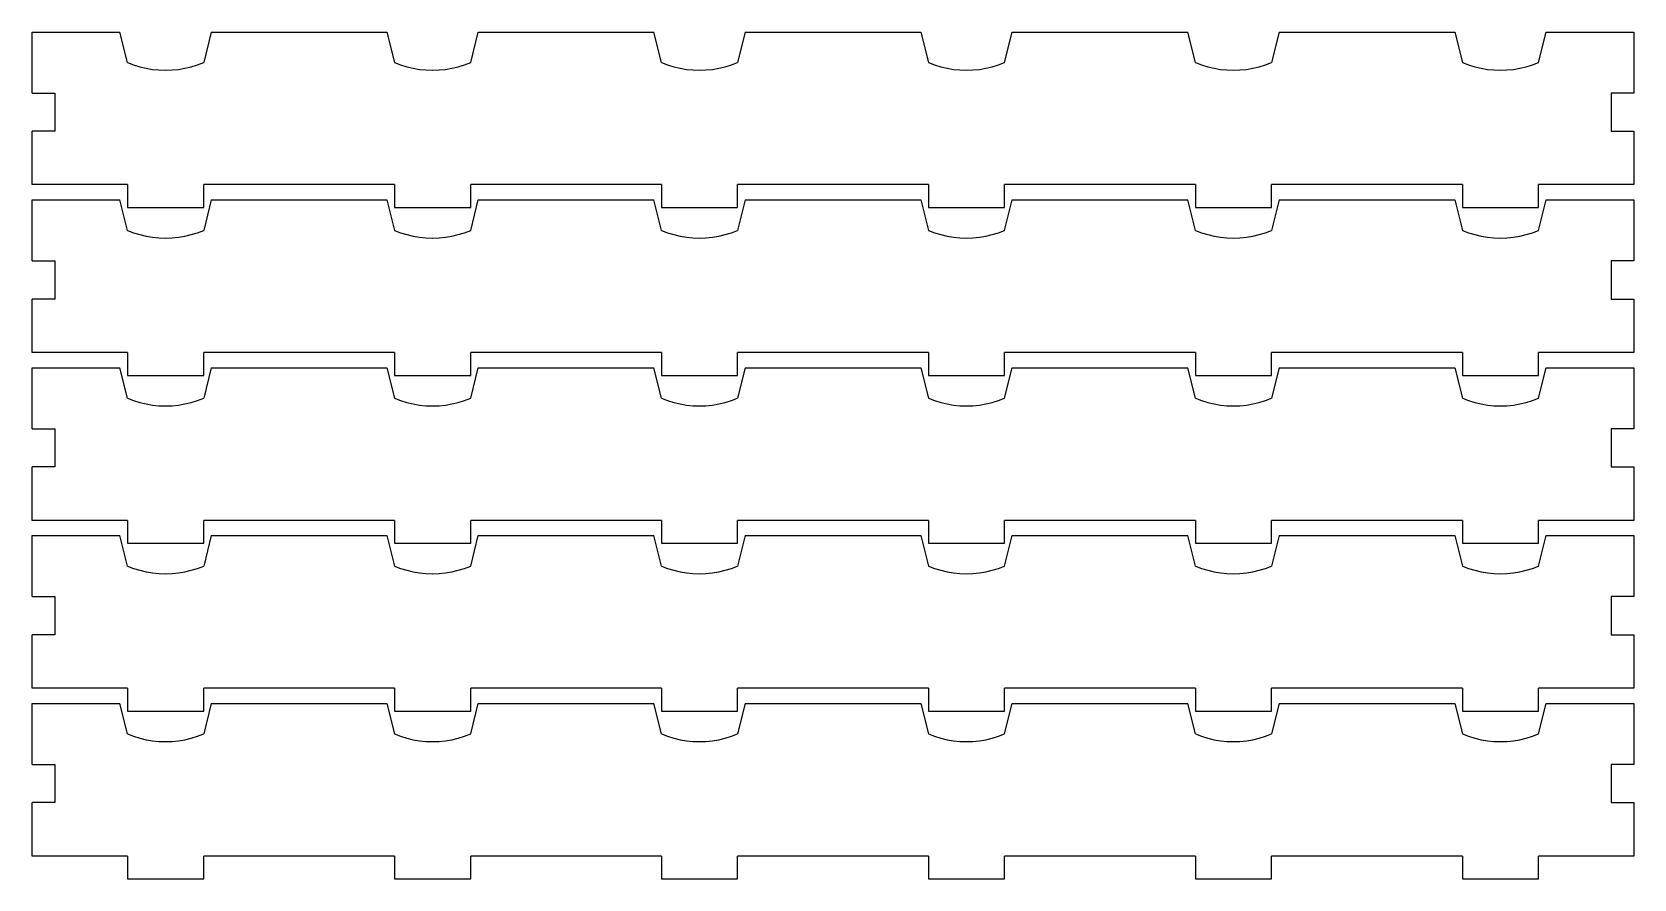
# Model space of a CAD drawing. Extents: x -247 to -37, y -1 to 110.
import ezdxf

# ---------------------------------------------------------------- set-up
doc = ezdxf.new("R2010")
doc.units = 0
doc.header["$MEASUREMENT"] = 0
doc.layers.get('0').update_dxf_attribs({"linetype": 'CONTINUOUS'})

msp = doc.modelspace()

# ---------------------------------------------------------------- linework, layer by layer
for p, q in [((-246.59, 109.64), (-235.09, 109.64)), ((-246.59, 101.64), (-246.59, 109.64)), ((-234.09, 105.64), (-235.09, 109.64)), ((-223.09, 109.64), (-224.09, 105.64)), ((-223.09, 109.64), (-200.09, 109.64)), ((-200.09, 109.64), (-199.09, 105.64)), ((-189.09, 105.64), (-188.09, 109.64)), ((-188.09, 109.64), (-165.09, 109.64)), ((-164.09, 105.64), (-165.09, 109.64)), ((-153.09, 109.64), (-154.09, 105.64)), ((-153.09, 109.64), (-130.09, 109.64)), ((-130.09, 109.64), (-129.09, 105.64)), ((-119.09, 105.64), (-118.09, 109.64)), ((-118.09, 109.64), (-95.09, 109.64)), ((-94.09, 105.64), (-95.09, 109.64)), ((-83.09, 109.64), (-84.09, 105.64)), ((-83.09, 109.64), (-60.09, 109.64)), ((-60.09, 109.64), (-59.09, 105.64)), ((-49.09, 105.64), (-48.09, 109.64)), ((-48.09, 109.64), (-36.59, 109.64)), ((-36.59, 109.64), (-36.59, 101.64)), ((-234.09, 105.64), (-233.29, 105.34)), ((-233.29, 105.34), (-232.47, 105.09)), ((-232.47, 105.09), (-231.64, 104.89)), ((-226.54, 104.89), (-225.71, 105.09)), ((-225.71, 105.09), (-224.89, 105.34)), ((-224.89, 105.34), (-224.09, 105.64)), ((-199.09, 105.64), (-198.29, 105.34)), ((-198.29, 105.34), (-197.47, 105.09)), ((-197.47, 105.09), (-196.64, 104.89)), ((-191.54, 104.89), (-190.71, 105.09)), ((-190.71, 105.09), (-189.89, 105.34)), ((-189.89, 105.34), (-189.09, 105.64)), ((-164.09, 105.64), (-163.29, 105.34)), ((-163.29, 105.34), (-162.47, 105.09)), ((-162.47, 105.09), (-161.64, 104.89)), ((-156.54, 104.89), (-155.71, 105.09)), ((-155.71, 105.09), (-154.89, 105.34)), ((-154.89, 105.34), (-154.09, 105.64)), ((-129.09, 105.64), (-128.29, 105.34)), ((-128.29, 105.34), (-127.47, 105.09)), ((-127.47, 105.09), (-126.64, 104.89)), ((-121.54, 104.89), (-120.71, 105.09)), ((-120.71, 105.09), (-119.89, 105.34)), ((-119.89, 105.34), (-119.09, 105.64)), ((-94.09, 105.64), (-93.29, 105.34)), ((-93.29, 105.34), (-92.47, 105.09)), ((-92.47, 105.09), (-91.64, 104.89)), ((-86.54, 104.89), (-85.71, 105.09)), ((-85.71, 105.09), (-84.89, 105.34)), ((-84.89, 105.34), (-84.09, 105.64)), ((-59.09, 105.64), (-58.29, 105.34)), ((-58.29, 105.34), (-57.47, 105.09)), ((-57.47, 105.09), (-56.64, 104.89)), ((-51.54, 104.89), (-50.71, 105.09)), ((-50.71, 105.09), (-49.89, 105.34)), ((-49.89, 105.34), (-49.09, 105.64)), ((-231.64, 104.89), (-230.8, 104.75)), ((-230.8, 104.75), (-229.95, 104.67)), ((-229.95, 104.67), (-229.09, 104.64)), ((-229.09, 104.64), (-228.24, 104.67)), ((-228.24, 104.67), (-227.39, 104.75)), ((-227.39, 104.75), (-226.54, 104.89)), ((-196.64, 104.89), (-195.8, 104.75)), ((-195.8, 104.75), (-194.95, 104.67)), ((-194.95, 104.67), (-194.09, 104.64)), ((-194.09, 104.64), (-193.24, 104.67)), ((-193.24, 104.67), (-192.39, 104.75)), ((-192.39, 104.75), (-191.54, 104.89)), ((-161.64, 104.89), (-160.8, 104.75)), ((-160.8, 104.75), (-159.95, 104.67)), ((-159.95, 104.67), (-159.09, 104.64)), ((-159.09, 104.64), (-158.24, 104.67)), ((-158.24, 104.67), (-157.39, 104.75)), ((-157.39, 104.75), (-156.54, 104.89)), ((-126.64, 104.89), (-125.8, 104.75)), ((-125.8, 104.75), (-124.95, 104.67)), ((-124.95, 104.67), (-124.09, 104.64)), ((-124.09, 104.64), (-123.24, 104.67)), ((-123.24, 104.67), (-122.39, 104.75)), ((-122.39, 104.75), (-121.54, 104.89)), ((-91.64, 104.89), (-90.8, 104.75)), ((-90.8, 104.75), (-89.95, 104.67)), ((-89.95, 104.67), (-89.09, 104.64)), ((-89.09, 104.64), (-88.24, 104.67)), ((-88.24, 104.67), (-87.39, 104.75)), ((-87.39, 104.75), (-86.54, 104.89)), ((-56.64, 104.89), (-55.8, 104.75)), ((-55.8, 104.75), (-54.95, 104.67)), ((-54.95, 104.67), (-54.09, 104.64)), ((-54.09, 104.64), (-53.24, 104.67)), ((-53.24, 104.67), (-52.39, 104.75)), ((-52.39, 104.75), (-51.54, 104.89)), ((-246.59, 101.64), (-243.59, 101.64)), ((-243.59, 101.64), (-243.59, 96.64)), ((-36.59, 101.64), (-39.59, 101.64)), ((-39.59, 101.64), (-39.59, 96.64)), ((-243.59, 96.64), (-246.59, 96.64)), ((-246.59, 89.64), (-246.59, 96.64)), ((-39.59, 96.64), (-36.59, 96.64)), ((-36.59, 96.64), (-36.59, 89.64)), ((-234.09, 89.64), (-246.59, 89.64)), ((-234.09, 89.64), (-234.09, 86.64)), ((-199.09, 89.64), (-224.09, 89.64)), ((-224.09, 86.64), (-224.09, 89.64)), ((-199.09, 89.64), (-199.09, 86.64)), ((-164.09, 89.64), (-189.09, 89.64)), ((-189.09, 86.64), (-189.09, 89.64)), ((-164.09, 89.64), (-164.09, 86.64)), ((-129.09, 89.64), (-154.09, 89.64)), ((-154.09, 86.64), (-154.09, 89.64)), ((-129.09, 89.64), (-129.09, 86.64)), ((-94.09, 89.64), (-119.09, 89.64)), ((-119.09, 86.64), (-119.09, 89.64)), ((-94.09, 89.64), (-94.09, 86.64)), ((-59.09, 89.64), (-84.09, 89.64)), ((-84.09, 86.64), (-84.09, 89.64)), ((-59.09, 89.64), (-59.09, 86.64)), ((-36.59, 89.64), (-49.09, 89.64)), ((-49.09, 86.64), (-49.09, 89.64)), ((-246.59, 87.64), (-235.09, 87.64)), ((-246.59, 79.64), (-246.59, 87.64)), ((-234.09, 83.64), (-235.09, 87.64)), ((-234.09, 86.64), (-224.09, 86.64)), ((-223.09, 87.64), (-224.09, 83.64)), ((-223.09, 87.64), (-200.09, 87.64)), ((-200.09, 87.64), (-199.09, 83.64)), ((-199.09, 86.64), (-189.09, 86.64)), ((-189.09, 83.64), (-188.09, 87.64)), ((-188.09, 87.64), (-165.09, 87.64)), ((-164.09, 83.64), (-165.09, 87.64)), ((-164.09, 86.64), (-154.09, 86.64)), ((-153.09, 87.64), (-154.09, 83.64)), ((-153.09, 87.64), (-130.09, 87.64)), ((-130.09, 87.64), (-129.09, 83.64)), ((-129.09, 86.64), (-119.09, 86.64)), ((-119.09, 83.64), (-118.09, 87.64)), ((-118.09, 87.64), (-95.09, 87.64)), ((-94.09, 83.64), (-95.09, 87.64)), ((-94.09, 86.64), (-84.09, 86.64)), ((-83.09, 87.64), (-84.09, 83.64)), ((-83.09, 87.64), (-60.09, 87.64)), ((-60.09, 87.64), (-59.09, 83.64)), ((-59.09, 86.64), (-49.09, 86.64)), ((-49.09, 83.64), (-48.09, 87.64)), ((-48.09, 87.64), (-36.59, 87.64)), ((-36.59, 87.64), (-36.59, 79.64)), ((-234.09, 83.64), (-233.29, 83.34)), ((-233.29, 83.34), (-232.47, 83.09)), ((-232.47, 83.09), (-231.64, 82.89)), ((-231.64, 82.89), (-230.8, 82.75)), ((-230.8, 82.75), (-229.95, 82.67)), ((-229.95, 82.67), (-229.09, 82.64)), ((-229.09, 82.64), (-228.24, 82.67)), ((-228.24, 82.67), (-227.39, 82.75)), ((-227.39, 82.75), (-226.54, 82.89)), ((-226.54, 82.89), (-225.71, 83.09)), ((-225.71, 83.09), (-224.89, 83.34)), ((-224.89, 83.34), (-224.09, 83.64)), ((-199.09, 83.64), (-198.29, 83.34)), ((-198.29, 83.34), (-197.47, 83.09)), ((-197.47, 83.09), (-196.64, 82.89)), ((-196.64, 82.89), (-195.8, 82.75)), ((-195.8, 82.75), (-194.95, 82.67)), ((-194.95, 82.67), (-194.09, 82.64)), ((-194.09, 82.64), (-193.24, 82.67)), ((-193.24, 82.67), (-192.39, 82.75)), ((-192.39, 82.75), (-191.54, 82.89)), ((-191.54, 82.89), (-190.71, 83.09)), ((-190.71, 83.09), (-189.89, 83.34)), ((-189.89, 83.34), (-189.09, 83.64)), ((-164.09, 83.64), (-163.29, 83.34)), ((-163.29, 83.34), (-162.47, 83.09)), ((-162.47, 83.09), (-161.64, 82.89)), ((-161.64, 82.89), (-160.8, 82.75)), ((-160.8, 82.75), (-159.95, 82.67)), ((-159.95, 82.67), (-159.09, 82.64)), ((-159.09, 82.64), (-158.24, 82.67)), ((-158.24, 82.67), (-157.39, 82.75)), ((-157.39, 82.75), (-156.54, 82.89)), ((-156.54, 82.89), (-155.71, 83.09)), ((-155.71, 83.09), (-154.89, 83.34)), ((-154.89, 83.34), (-154.09, 83.64)), ((-129.09, 83.64), (-128.29, 83.34)), ((-128.29, 83.34), (-127.47, 83.09)), ((-127.47, 83.09), (-126.64, 82.89)), ((-126.64, 82.89), (-125.8, 82.75)), ((-125.8, 82.75), (-124.95, 82.67)), ((-124.95, 82.67), (-124.09, 82.64)), ((-124.09, 82.64), (-123.24, 82.67)), ((-123.24, 82.67), (-122.39, 82.75)), ((-122.39, 82.75), (-121.54, 82.89)), ((-121.54, 82.89), (-120.71, 83.09)), ((-120.71, 83.09), (-119.89, 83.34)), ((-119.89, 83.34), (-119.09, 83.64)), ((-94.09, 83.64), (-93.29, 83.34)), ((-93.29, 83.34), (-92.47, 83.09)), ((-92.47, 83.09), (-91.64, 82.89)), ((-91.64, 82.89), (-90.8, 82.75)), ((-90.8, 82.75), (-89.95, 82.67)), ((-89.95, 82.67), (-89.09, 82.64)), ((-89.09, 82.64), (-88.24, 82.67)), ((-88.24, 82.67), (-87.39, 82.75)), ((-87.39, 82.75), (-86.54, 82.89)), ((-86.54, 82.89), (-85.71, 83.09)), ((-85.71, 83.09), (-84.89, 83.34)), ((-84.89, 83.34), (-84.09, 83.64)), ((-59.09, 83.64), (-58.29, 83.34)), ((-58.29, 83.34), (-57.47, 83.09)), ((-57.47, 83.09), (-56.64, 82.89)), ((-56.64, 82.89), (-55.8, 82.75)), ((-55.8, 82.75), (-54.95, 82.67)), ((-54.95, 82.67), (-54.09, 82.64)), ((-54.09, 82.64), (-53.24, 82.67)), ((-53.24, 82.67), (-52.39, 82.75)), ((-52.39, 82.75), (-51.54, 82.89)), ((-51.54, 82.89), (-50.71, 83.09)), ((-50.71, 83.09), (-49.89, 83.34)), ((-49.89, 83.34), (-49.09, 83.64)), ((-246.59, 79.64), (-243.59, 79.64)), ((-243.59, 79.64), (-243.59, 74.64)), ((-36.59, 79.64), (-39.59, 79.64)), ((-39.59, 79.64), (-39.59, 74.64)), ((-246.59, 67.64), (-246.59, 74.64)), ((-243.59, 74.64), (-246.59, 74.64)), ((-39.59, 74.64), (-36.59, 74.64)), ((-36.59, 74.64), (-36.59, 67.64)), ((-234.09, 67.64), (-246.59, 67.64)), ((-234.09, 67.64), (-234.09, 64.64)), ((-224.09, 64.64), (-224.09, 67.64)), ((-199.09, 67.64), (-224.09, 67.64)), ((-199.09, 67.64), (-199.09, 64.64)), ((-189.09, 64.64), (-189.09, 67.64)), ((-164.09, 67.64), (-189.09, 67.64)), ((-164.09, 67.64), (-164.09, 64.64)), ((-129.09, 67.64), (-154.09, 67.64)), ((-154.09, 64.64), (-154.09, 67.64)), ((-129.09, 67.64), (-129.09, 64.64)), ((-94.09, 67.64), (-119.09, 67.64)), ((-119.09, 64.64), (-119.09, 67.64)), ((-94.09, 67.64), (-94.09, 64.64)), ((-84.09, 64.64), (-84.09, 67.64)), ((-59.09, 67.64), (-84.09, 67.64)), ((-59.09, 67.64), (-59.09, 64.64)), ((-36.59, 67.64), (-49.09, 67.64)), ((-49.09, 64.64), (-49.09, 67.64)), ((-246.59, 57.64), (-246.59, 65.64)), ((-246.59, 65.64), (-235.09, 65.64)), ((-234.09, 61.64), (-235.09, 65.64)), ((-223.09, 65.64), (-224.09, 61.64)), ((-223.09, 65.64), (-200.09, 65.64)), ((-200.09, 65.64), (-199.09, 61.64)), ((-189.09, 61.64), (-188.09, 65.64)), ((-188.09, 65.64), (-165.09, 65.64)), ((-164.09, 61.64), (-165.09, 65.64)), ((-153.09, 65.64), (-154.09, 61.64)), ((-153.09, 65.64), (-130.09, 65.64)), ((-130.09, 65.64), (-129.09, 61.64)), ((-119.09, 61.64), (-118.09, 65.64)), ((-118.09, 65.64), (-95.09, 65.64)), ((-94.09, 61.64), (-95.09, 65.64)), ((-83.09, 65.64), (-84.09, 61.64)), ((-83.09, 65.64), (-60.09, 65.64)), ((-60.09, 65.64), (-59.09, 61.64)), ((-49.09, 61.64), (-48.09, 65.64)), ((-48.09, 65.64), (-36.59, 65.64)), ((-36.59, 65.64), (-36.59, 57.64)), ((-234.09, 64.64), (-224.09, 64.64)), ((-199.09, 64.64), (-189.09, 64.64)), ((-164.09, 64.64), (-154.09, 64.64)), ((-129.09, 64.64), (-119.09, 64.64)), ((-94.09, 64.64), (-84.09, 64.64)), ((-59.09, 64.64), (-49.09, 64.64)), ((-234.09, 61.64), (-233.29, 61.34)), ((-233.29, 61.34), (-232.47, 61.09)), ((-232.47, 61.09), (-231.64, 60.89)), ((-226.54, 60.89), (-225.71, 61.09)), ((-225.71, 61.09), (-224.89, 61.34)), ((-224.89, 61.34), (-224.09, 61.64)), ((-199.09, 61.64), (-198.29, 61.34)), ((-198.29, 61.34), (-197.47, 61.09)), ((-197.47, 61.09), (-196.64, 60.89)), ((-191.54, 60.89), (-190.71, 61.09)), ((-190.71, 61.09), (-189.89, 61.34)), ((-189.89, 61.34), (-189.09, 61.64)), ((-164.09, 61.64), (-163.29, 61.34)), ((-163.29, 61.34), (-162.47, 61.09)), ((-162.47, 61.09), (-161.64, 60.89)), ((-156.54, 60.89), (-155.71, 61.09)), ((-155.71, 61.09), (-154.89, 61.34)), ((-154.89, 61.34), (-154.09, 61.64)), ((-129.09, 61.64), (-128.29, 61.34)), ((-128.29, 61.34), (-127.47, 61.09)), ((-127.47, 61.09), (-126.64, 60.89)), ((-121.54, 60.89), (-120.71, 61.09)), ((-120.71, 61.09), (-119.89, 61.34)), ((-119.89, 61.34), (-119.09, 61.64)), ((-94.09, 61.64), (-93.29, 61.34)), ((-93.29, 61.34), (-92.47, 61.09)), ((-92.47, 61.09), (-91.64, 60.89)), ((-86.54, 60.89), (-85.71, 61.09)), ((-85.71, 61.09), (-84.89, 61.34)), ((-84.89, 61.34), (-84.09, 61.64)), ((-59.09, 61.64), (-58.29, 61.34)), ((-58.29, 61.34), (-57.47, 61.09)), ((-57.47, 61.09), (-56.64, 60.89)), ((-51.54, 60.89), (-50.71, 61.09)), ((-50.71, 61.09), (-49.89, 61.34)), ((-49.89, 61.34), (-49.09, 61.64)), ((-231.64, 60.89), (-230.8, 60.75)), ((-230.8, 60.75), (-229.95, 60.67)), ((-229.95, 60.67), (-229.09, 60.64)), ((-229.09, 60.64), (-228.24, 60.67)), ((-228.24, 60.67), (-227.39, 60.75)), ((-227.39, 60.75), (-226.54, 60.89)), ((-196.64, 60.89), (-195.8, 60.75)), ((-195.8, 60.75), (-194.95, 60.67)), ((-194.95, 60.67), (-194.09, 60.64)), ((-194.09, 60.64), (-193.24, 60.67)), ((-193.24, 60.67), (-192.39, 60.75)), ((-192.39, 60.75), (-191.54, 60.89)), ((-161.64, 60.89), (-160.8, 60.75)), ((-160.8, 60.75), (-159.95, 60.67)), ((-159.95, 60.67), (-159.09, 60.64)), ((-159.09, 60.64), (-158.24, 60.67)), ((-158.24, 60.67), (-157.39, 60.75)), ((-157.39, 60.75), (-156.54, 60.89)), ((-126.64, 60.89), (-125.8, 60.75)), ((-125.8, 60.75), (-124.95, 60.67)), ((-124.95, 60.67), (-124.09, 60.64)), ((-124.09, 60.64), (-123.24, 60.67)), ((-123.24, 60.67), (-122.39, 60.75)), ((-122.39, 60.75), (-121.54, 60.89)), ((-91.64, 60.89), (-90.8, 60.75)), ((-90.8, 60.75), (-89.95, 60.67)), ((-89.95, 60.67), (-89.09, 60.64)), ((-89.09, 60.64), (-88.24, 60.67)), ((-88.24, 60.67), (-87.39, 60.75)), ((-87.39, 60.75), (-86.54, 60.89)), ((-56.64, 60.89), (-55.8, 60.75)), ((-55.8, 60.75), (-54.95, 60.67)), ((-54.95, 60.67), (-54.09, 60.64)), ((-54.09, 60.64), (-53.24, 60.67)), ((-53.24, 60.67), (-52.39, 60.75)), ((-52.39, 60.75), (-51.54, 60.89)), ((-246.59, 57.64), (-243.59, 57.64)), ((-243.59, 57.64), (-243.59, 52.64)), ((-36.59, 57.64), (-39.59, 57.64)), ((-39.59, 57.64), (-39.59, 52.64)), ((-243.59, 52.64), (-246.59, 52.64)), ((-246.59, 45.64), (-246.59, 52.64)), ((-39.59, 52.64), (-36.59, 52.64)), ((-36.59, 52.64), (-36.59, 45.64)), ((-234.09, 45.64), (-246.59, 45.64)), ((-234.09, 45.64), (-234.09, 42.64)), ((-224.09, 42.64), (-224.09, 45.64)), ((-199.09, 45.64), (-224.09, 45.64)), ((-199.09, 45.64), (-199.09, 42.64)), ((-189.09, 42.64), (-189.09, 45.64)), ((-164.09, 45.64), (-189.09, 45.64)), ((-164.09, 45.64), (-164.09, 42.64)), ((-154.09, 42.64), (-154.09, 45.64)), ((-129.09, 45.64), (-154.09, 45.64)), ((-129.09, 45.64), (-129.09, 42.64)), ((-94.09, 45.64), (-119.09, 45.64)), ((-119.09, 42.64), (-119.09, 45.64)), ((-94.09, 45.64), (-94.09, 42.64)), ((-59.09, 45.64), (-84.09, 45.64)), ((-84.09, 42.64), (-84.09, 45.64)), ((-59.09, 45.64), (-59.09, 42.64)), ((-36.59, 45.64), (-49.09, 45.64)), ((-49.09, 42.64), (-49.09, 45.64)), ((-246.59, 35.64), (-246.59, 43.64)), ((-246.59, 43.64), (-235.09, 43.64)), ((-234.09, 39.64), (-235.09, 43.64)), ((-234.09, 42.64), (-224.09, 42.64)), ((-223.09, 43.64), (-224.09, 39.64)), ((-223.09, 43.64), (-200.09, 43.64)), ((-200.09, 43.64), (-199.09, 39.64)), ((-199.09, 42.64), (-189.09, 42.64)), ((-189.09, 39.64), (-188.09, 43.64)), ((-188.09, 43.64), (-165.09, 43.64)), ((-164.09, 39.64), (-165.09, 43.64)), ((-164.09, 42.64), (-154.09, 42.64)), ((-153.09, 43.64), (-154.09, 39.64)), ((-153.09, 43.64), (-130.09, 43.64)), ((-130.09, 43.64), (-129.09, 39.64)), ((-129.09, 42.64), (-119.09, 42.64)), ((-119.09, 39.64), (-118.09, 43.64)), ((-118.09, 43.64), (-95.09, 43.64)), ((-94.09, 39.64), (-95.09, 43.64)), ((-94.09, 42.64), (-84.09, 42.64)), ((-83.09, 43.64), (-84.09, 39.64)), ((-83.09, 43.64), (-60.09, 43.64)), ((-60.09, 43.64), (-59.09, 39.64)), ((-59.09, 42.64), (-49.09, 42.64)), ((-49.09, 39.64), (-48.09, 43.64)), ((-48.09, 43.64), (-36.59, 43.64)), ((-36.59, 43.64), (-36.59, 35.64)), ((-234.09, 39.64), (-233.29, 39.34)), ((-233.29, 39.34), (-232.47, 39.09)), ((-232.47, 39.09), (-231.64, 38.89)), ((-231.64, 38.89), (-230.8, 38.75)), ((-230.8, 38.75), (-229.95, 38.67)), ((-229.95, 38.67), (-229.09, 38.64)), ((-229.09, 38.64), (-228.24, 38.67)), ((-228.24, 38.67), (-227.39, 38.75)), ((-227.39, 38.75), (-226.54, 38.89)), ((-226.54, 38.89), (-225.71, 39.09)), ((-225.71, 39.09), (-224.89, 39.34)), ((-224.89, 39.34), (-224.09, 39.64)), ((-199.09, 39.64), (-198.29, 39.34)), ((-198.29, 39.34), (-197.47, 39.09)), ((-197.47, 39.09), (-196.64, 38.89)), ((-196.64, 38.89), (-195.8, 38.75)), ((-195.8, 38.75), (-194.95, 38.67)), ((-194.95, 38.67), (-194.09, 38.64)), ((-194.09, 38.64), (-193.24, 38.67)), ((-193.24, 38.67), (-192.39, 38.75)), ((-192.39, 38.75), (-191.54, 38.89)), ((-191.54, 38.89), (-190.71, 39.09)), ((-190.71, 39.09), (-189.89, 39.34)), ((-189.89, 39.34), (-189.09, 39.64)), ((-164.09, 39.64), (-163.29, 39.34)), ((-163.29, 39.34), (-162.47, 39.09)), ((-162.47, 39.09), (-161.64, 38.89)), ((-161.64, 38.89), (-160.8, 38.75)), ((-160.8, 38.75), (-159.95, 38.67)), ((-159.95, 38.67), (-159.09, 38.64)), ((-159.09, 38.64), (-158.24, 38.67)), ((-158.24, 38.67), (-157.39, 38.75)), ((-157.39, 38.75), (-156.54, 38.89)), ((-156.54, 38.89), (-155.71, 39.09)), ((-155.71, 39.09), (-154.89, 39.34)), ((-154.89, 39.34), (-154.09, 39.64)), ((-129.09, 39.64), (-128.29, 39.34)), ((-128.29, 39.34), (-127.47, 39.09)), ((-127.47, 39.09), (-126.64, 38.89)), ((-126.64, 38.89), (-125.8, 38.75)), ((-125.8, 38.75), (-124.95, 38.67)), ((-124.95, 38.67), (-124.09, 38.64)), ((-124.09, 38.64), (-123.24, 38.67)), ((-123.24, 38.67), (-122.39, 38.75)), ((-122.39, 38.75), (-121.54, 38.89)), ((-121.54, 38.89), (-120.71, 39.09)), ((-120.71, 39.09), (-119.89, 39.34)), ((-119.89, 39.34), (-119.09, 39.64)), ((-94.09, 39.64), (-93.29, 39.34)), ((-93.29, 39.34), (-92.47, 39.09)), ((-92.47, 39.09), (-91.64, 38.89)), ((-91.64, 38.89), (-90.8, 38.75)), ((-90.8, 38.75), (-89.95, 38.67)), ((-89.95, 38.67), (-89.09, 38.64)), ((-89.09, 38.64), (-88.24, 38.67)), ((-88.24, 38.67), (-87.39, 38.75)), ((-87.39, 38.75), (-86.54, 38.89)), ((-86.54, 38.89), (-85.71, 39.09)), ((-85.71, 39.09), (-84.89, 39.34)), ((-84.89, 39.34), (-84.09, 39.64)), ((-59.09, 39.64), (-58.29, 39.34)), ((-58.29, 39.34), (-57.47, 39.09)), ((-57.47, 39.09), (-56.64, 38.89)), ((-56.64, 38.89), (-55.8, 38.75)), ((-55.8, 38.75), (-54.95, 38.67)), ((-54.95, 38.67), (-54.09, 38.64)), ((-54.09, 38.64), (-53.24, 38.67)), ((-53.24, 38.67), (-52.39, 38.75)), ((-52.39, 38.75), (-51.54, 38.89)), ((-51.54, 38.89), (-50.71, 39.09)), ((-50.71, 39.09), (-49.89, 39.34)), ((-49.89, 39.34), (-49.09, 39.64)), ((-246.59, 35.64), (-243.59, 35.64)), ((-243.59, 35.64), (-243.59, 30.64)), ((-36.59, 35.64), (-39.59, 35.64)), ((-39.59, 35.64), (-39.59, 30.64)), ((-246.59, 23.64), (-246.59, 30.64)), ((-243.59, 30.64), (-246.59, 30.64)), ((-39.59, 30.64), (-36.59, 30.64)), ((-36.59, 30.64), (-36.59, 23.64)), ((-234.09, 23.64), (-246.59, 23.64)), ((-234.09, 23.64), (-234.09, 20.64)), ((-199.09, 23.64), (-224.09, 23.64)), ((-224.09, 20.64), (-224.09, 23.64)), ((-199.09, 23.64), (-199.09, 20.64)), ((-164.09, 23.64), (-189.09, 23.64)), ((-189.09, 20.64), (-189.09, 23.64)), ((-164.09, 23.64), (-164.09, 20.64)), ((-129.09, 23.64), (-154.09, 23.64)), ((-154.09, 20.64), (-154.09, 23.64)), ((-129.09, 23.64), (-129.09, 20.64)), ((-94.09, 23.64), (-119.09, 23.64)), ((-119.09, 20.64), (-119.09, 23.64)), ((-94.09, 23.64), (-94.09, 20.64)), ((-59.09, 23.64), (-84.09, 23.64)), ((-84.09, 20.64), (-84.09, 23.64)), ((-59.09, 23.64), (-59.09, 20.64)), ((-36.59, 23.64), (-49.09, 23.64)), ((-49.09, 20.64), (-49.09, 23.64)), ((-246.59, 13.64), (-246.59, 21.64)), ((-246.59, 21.64), (-235.09, 21.64)), ((-234.09, 17.64), (-235.09, 21.64)), ((-223.09, 21.64), (-224.09, 17.64)), ((-223.09, 21.64), (-200.09, 21.64)), ((-200.09, 21.64), (-199.09, 17.64)), ((-189.09, 17.64), (-188.09, 21.64)), ((-188.09, 21.64), (-165.09, 21.64)), ((-164.09, 17.64), (-165.09, 21.64)), ((-153.09, 21.64), (-154.09, 17.64)), ((-153.09, 21.64), (-130.09, 21.64)), ((-130.09, 21.64), (-129.09, 17.64)), ((-119.09, 17.64), (-118.09, 21.64)), ((-118.09, 21.64), (-95.09, 21.64)), ((-94.09, 17.64), (-95.09, 21.64)), ((-83.09, 21.64), (-84.09, 17.64)), ((-83.09, 21.64), (-60.09, 21.64)), ((-60.09, 21.64), (-59.09, 17.64)), ((-49.09, 17.64), (-48.09, 21.64)), ((-48.09, 21.64), (-36.59, 21.64)), ((-36.59, 21.64), (-36.59, 13.64)), ((-234.09, 20.64), (-224.09, 20.64)), ((-199.09, 20.64), (-189.09, 20.64)), ((-164.09, 20.64), (-154.09, 20.64)), ((-129.09, 20.64), (-119.09, 20.64)), ((-94.09, 20.64), (-84.09, 20.64)), ((-59.09, 20.64), (-49.09, 20.64)), ((-234.09, 17.64), (-233.29, 17.34)), ((-233.29, 17.34), (-232.47, 17.09)), ((-232.47, 17.09), (-231.64, 16.89)), ((-231.64, 16.89), (-230.8, 16.75)), ((-227.39, 16.75), (-226.54, 16.89)), ((-226.54, 16.89), (-225.71, 17.09)), ((-225.71, 17.09), (-224.89, 17.34)), ((-224.89, 17.34), (-224.09, 17.64)), ((-199.09, 17.64), (-198.29, 17.34)), ((-198.29, 17.34), (-197.47, 17.09)), ((-197.47, 17.09), (-196.64, 16.89)), ((-196.64, 16.89), (-195.8, 16.75)), ((-192.39, 16.75), (-191.54, 16.89)), ((-191.54, 16.89), (-190.71, 17.09)), ((-190.71, 17.09), (-189.89, 17.34)), ((-189.89, 17.34), (-189.09, 17.64)), ((-164.09, 17.64), (-163.29, 17.34)), ((-163.29, 17.34), (-162.47, 17.09)), ((-162.47, 17.09), (-161.64, 16.89)), ((-161.64, 16.89), (-160.8, 16.75)), ((-157.39, 16.75), (-156.54, 16.89)), ((-156.54, 16.89), (-155.71, 17.09)), ((-155.71, 17.09), (-154.89, 17.34)), ((-154.89, 17.34), (-154.09, 17.64)), ((-129.09, 17.64), (-128.29, 17.34)), ((-128.29, 17.34), (-127.47, 17.09)), ((-127.47, 17.09), (-126.64, 16.89)), ((-126.64, 16.89), (-125.8, 16.75)), ((-122.39, 16.75), (-121.54, 16.89)), ((-121.54, 16.89), (-120.71, 17.09)), ((-120.71, 17.09), (-119.89, 17.34)), ((-119.89, 17.34), (-119.09, 17.64)), ((-94.09, 17.64), (-93.29, 17.34)), ((-93.29, 17.34), (-92.47, 17.09)), ((-92.47, 17.09), (-91.64, 16.89)), ((-91.64, 16.89), (-90.8, 16.75)), ((-87.39, 16.75), (-86.54, 16.89)), ((-86.54, 16.89), (-85.71, 17.09)), ((-85.71, 17.09), (-84.89, 17.34)), ((-84.89, 17.34), (-84.09, 17.64)), ((-59.09, 17.64), (-58.29, 17.34)), ((-58.29, 17.34), (-57.47, 17.09)), ((-57.47, 17.09), (-56.64, 16.89)), ((-56.64, 16.89), (-55.8, 16.75)), ((-52.39, 16.75), (-51.54, 16.89)), ((-51.54, 16.89), (-50.71, 17.09)), ((-50.71, 17.09), (-49.89, 17.34)), ((-49.89, 17.34), (-49.09, 17.64)), ((-230.8, 16.75), (-229.95, 16.67)), ((-229.95, 16.67), (-229.09, 16.64)), ((-229.09, 16.64), (-228.24, 16.67)), ((-228.24, 16.67), (-227.39, 16.75)), ((-195.8, 16.75), (-194.95, 16.67)), ((-194.95, 16.67), (-194.09, 16.64)), ((-194.09, 16.64), (-193.24, 16.67)), ((-193.24, 16.67), (-192.39, 16.75)), ((-160.8, 16.75), (-159.95, 16.67)), ((-159.95, 16.67), (-159.09, 16.64)), ((-159.09, 16.64), (-158.24, 16.67)), ((-158.24, 16.67), (-157.39, 16.75)), ((-125.8, 16.75), (-124.95, 16.67)), ((-124.95, 16.67), (-124.09, 16.64)), ((-124.09, 16.64), (-123.24, 16.67)), ((-123.24, 16.67), (-122.39, 16.75)), ((-90.8, 16.75), (-89.95, 16.67)), ((-89.95, 16.67), (-89.09, 16.64)), ((-89.09, 16.64), (-88.24, 16.67)), ((-88.24, 16.67), (-87.39, 16.75)), ((-55.8, 16.75), (-54.95, 16.67)), ((-54.95, 16.67), (-54.09, 16.64)), ((-54.09, 16.64), (-53.24, 16.67)), ((-53.24, 16.67), (-52.39, 16.75)), ((-246.59, 13.64), (-243.59, 13.64)), ((-243.59, 13.64), (-243.59, 8.64)), ((-36.59, 13.64), (-39.59, 13.64)), ((-39.59, 13.64), (-39.59, 8.64)), ((-246.59, 1.64), (-246.59, 8.64)), ((-243.59, 8.64), (-246.59, 8.64)), ((-39.59, 8.64), (-36.59, 8.64)), ((-36.59, 8.64), (-36.59, 1.64)), ((-234.09, 1.64), (-246.59, 1.64)), ((-234.09, 1.64), (-234.09, -1.36)), ((-199.09, 1.64), (-224.09, 1.64)), ((-224.09, -1.36), (-224.09, 1.64)), ((-199.09, 1.64), (-199.09, -1.36)), ((-164.09, 1.64), (-189.09, 1.64)), ((-189.09, -1.36), (-189.09, 1.64)), ((-164.09, 1.64), (-164.09, -1.36)), ((-129.09, 1.64), (-154.09, 1.64)), ((-154.09, -1.36), (-154.09, 1.64)), ((-129.09, 1.64), (-129.09, -1.36)), ((-94.09, 1.64), (-119.09, 1.64)), ((-119.09, -1.36), (-119.09, 1.64)), ((-94.09, 1.64), (-94.09, -1.36)), ((-59.09, 1.64), (-84.09, 1.64)), ((-84.09, -1.36), (-84.09, 1.64)), ((-59.09, 1.64), (-59.09, -1.36)), ((-36.59, 1.64), (-49.09, 1.64)), ((-49.09, -1.36), (-49.09, 1.64)), ((-234.09, -1.36), (-224.09, -1.36)), ((-199.09, -1.36), (-189.09, -1.36)), ((-164.09, -1.36), (-154.09, -1.36)), ((-129.09, -1.36), (-119.09, -1.36)), ((-94.09, -1.36), (-84.09, -1.36)), ((-59.09, -1.36), (-49.09, -1.36))]:
    msp.add_line(p, q)

doc.saveas('drawing.dxf')
